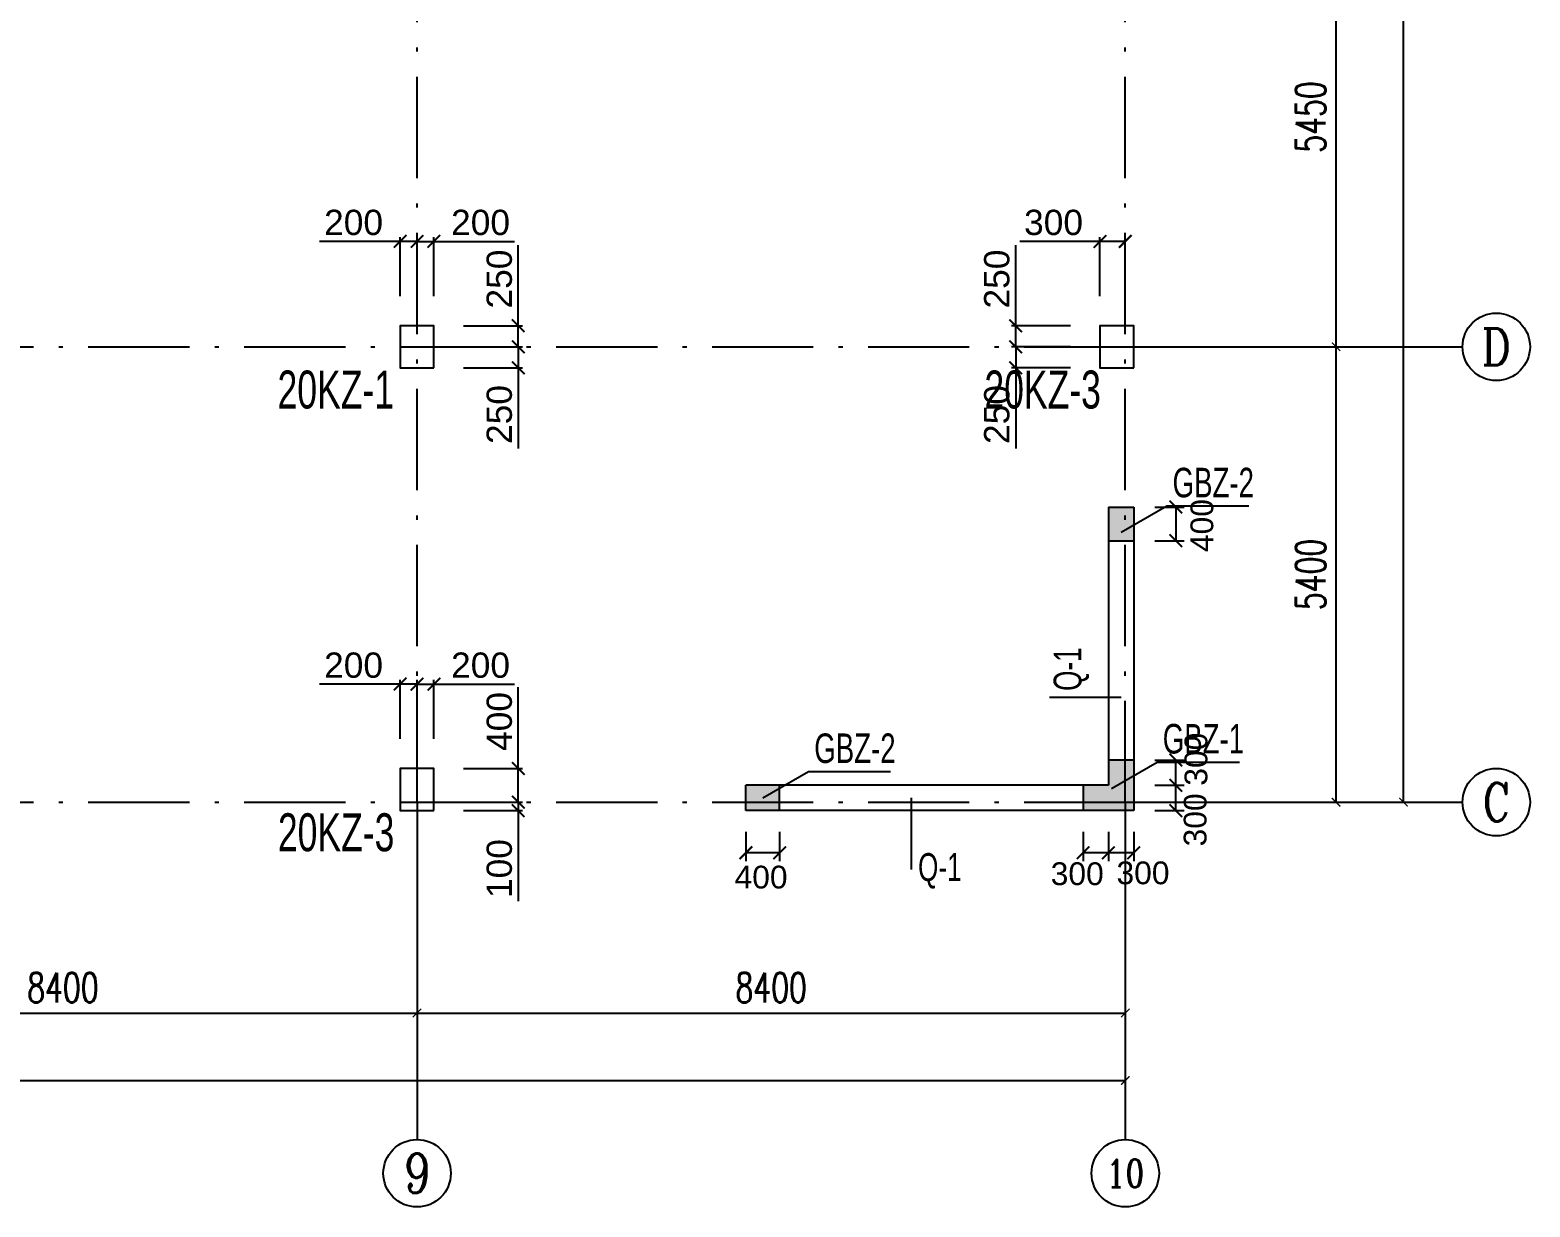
# Model space of a CAD drawing. Header units: millimetres. Extents: x -3831 to 465700, y 39900 to 106100.
# Drawn here: x 447909 to 465700, y 66800 to 80756 of the extents above; entities that cross this region are included whole.
import ezdxf
from ezdxf.enums import TextEntityAlignment as Align

# ---------------------------------------------------------------- set-up
doc = ezdxf.new("R2010")
doc.units = ezdxf.units.MM
doc.linetypes.add('线型2', pattern=[1850, 1200, -300, 50, -300])
for name, color, linetype in [('AXIS', 3, 'Continuous'), ('AXIS_TEXT', 7, 'Continuous'), ('BZ-name', 160, 'Continuous'), ('column_dim', 90, 'Continuous'), ('DOTE', 10, '线型2'), ('WALL-Beam', 80, 'Continuous'), ('wall_dim', 60, 'Continuous'), ('WALL_INFO', 130, 'Continuous')]:
    doc.layers.add(name, color=color, linetype=linetype)
for name, color, linetype, lineweight in [('S_Cl', 2, 'Continuous', 25), ('S_ColumFocus', 2, 'Continuous', 9), ('S_ConcWall', 3, 'Continuous', 25)]:
    doc.layers.add(name, color=color, linetype=linetype, lineweight=lineweight)
doc.styles.add('_TCH_AXIS', font='COMPLEX', dxfattribs={"bigfont": 'GBCBIG'})
doc.styles.add('_TCH_DIM_T3', font='SIMPLEX', dxfattribs={"width": 0.705882, "bigfont": 'GBCBIG'})
doc.styles.add('COMPLEX', font='COMPLEX')
doc.styles.get("Standard").update_dxf_attribs({"font": 'arial.ttf'})
doc.styles.add('xxxx', font='RIF.ttf')
doc.dimstyles.new('_TCH_ARCH&&100', dxfattribs={"dimtxt": 297.5, "dimasz": 100, "dimexe": 250, "dimexo": 300, "dimgap": 126.25, "dimtad": 1, "dimdec": 0, "dimzin": 0, "dimdsep": 46, "dimtxsty": '_TCH_DIM_T3', "dimblk": 'ARCHTICK', "dimcen": 0.09, "dimclrt": 7, "dimazin": 2, "dimtfac": 1, "dimtdec": 0, "dimtix": 1, "dimtmove": 2, "dimatfit": 3, "dimfxl": 100, "dimtolj": 1, "dimtzin": 0, "dimarcsym": 0})
doc.dimstyles.new('ISO-25', dxfattribs={"dimtxt": 2.5, "dimasz": 2.5, "dimexe": 1.25, "dimexo": 0.625, "dimtad": 1, "dimtxsty": 'Standard', "dimcen": 2.5, "dimadec": 0, "dimazin": 0, "dimtfac": 1, "dimtmove": 0, "dimatfit": 3, "dimfxl": 1, "dimarcsym": 0})

# ---------------------------------------------------------------- blocks, each defined once
blk = doc.blocks.new('_ArchTick')
at = {"color": 0, "linetype": 'ByBlock', "const_width": 0.15}
blk.add_lwpolyline([(-0.5, -0.5), (0.5, 0.5)], dxfattribs=at)
blk = doc.blocks.new('*D488')
at = {"layer": 'AXIS', "color": 0, "lineweight": -2, "transparency": 16777216}
for p, q in [((444100, 71300), (444100, 68850)), ((452500, 71300), (452500, 68850)), ((444100, 69100), (452500, 69100))]:
    blk.add_line(p, q, dxfattribs=at)
at = {"layer": 'Defpoints', "color": 0, "transparency": 16777216}
for p in [(444100, 71600), (452500, 71600), (452500, 69100)]:
    blk.add_point(p, dxfattribs=at)
at = {"layer": 'AXIS', "color": 0, "lineweight": -2, "transparency": 16777216, "xscale": 100, "yscale": 100, "zscale": 100, "rotation": 180}
blk.add_blockref('_ArchTick', (444100, 69100), dxfattribs=at)
at = {"layer": 'AXIS', "color": 0, "lineweight": -2, "transparency": 16777216, "xscale": 100, "yscale": 100, "zscale": 100}
blk.add_blockref('_ArchTick', (452500, 69100), dxfattribs=at)
at = {"layer": 'AXIS', "color": 7, "transparency": 16777216, "insert": (448300, 69401.25), "char_height": 350, "attachment_point": 5, "style": '_TCH_DIM_T3'}
blk.add_mtext('\\A1;8400', dxfattribs=at)
blk = doc.blocks.new('*D489')
at = {"layer": 'AXIS', "color": 0, "lineweight": -2, "transparency": 16777216}
for p, q in [((452500, 71300), (452500, 68850)), ((460900, 71300), (460900, 68850)), ((452500, 69100), (460900, 69100))]:
    blk.add_line(p, q, dxfattribs=at)
at = {"layer": 'Defpoints', "color": 0, "transparency": 16777216}
for p in [(452500, 71600), (460900, 71600), (460900, 69100)]:
    blk.add_point(p, dxfattribs=at)
at = {"layer": 'AXIS', "color": 0, "lineweight": -2, "transparency": 16777216, "xscale": 100, "yscale": 100, "zscale": 100, "rotation": 180}
blk.add_blockref('_ArchTick', (452500, 69100), dxfattribs=at)
at = {"layer": 'AXIS', "color": 0, "lineweight": -2, "transparency": 16777216, "xscale": 100, "yscale": 100, "zscale": 100}
blk.add_blockref('_ArchTick', (460900, 69100), dxfattribs=at)
at = {"layer": 'AXIS', "color": 7, "transparency": 16777216, "insert": (456700, 69401.25), "char_height": 350, "attachment_point": 5, "style": '_TCH_DIM_T3'}
blk.add_mtext('\\A1;8400', dxfattribs=at)
blk = doc.blocks.new('*D490')
at = {"layer": 'AXIS', "color": 0, "lineweight": -2, "transparency": 16777216}
for p, q in [((411600, 71300), (411600, 68050)), ((460900, 71300), (460900, 68050)), ((411600, 68300), (460900, 68300))]:
    blk.add_line(p, q, dxfattribs=at)
at = {"layer": 'Defpoints', "color": 0, "transparency": 16777216}
for p in [(411600, 71600), (460900, 71600), (460900, 68300)]:
    blk.add_point(p, dxfattribs=at)
at = {"layer": 'AXIS', "color": 0, "lineweight": -2, "transparency": 16777216, "xscale": 100, "yscale": 100, "zscale": 100, "rotation": 180}
blk.add_blockref('_ArchTick', (411600, 68300), dxfattribs=at)
at = {"layer": 'AXIS', "color": 0, "lineweight": -2, "transparency": 16777216, "xscale": 100, "yscale": 100, "zscale": 100}
blk.add_blockref('_ArchTick', (460900, 68300), dxfattribs=at)
at = {"layer": 'AXIS', "color": 7, "transparency": 16777216, "insert": (436250, 68601.25), "char_height": 350, "attachment_point": 5, "style": '_TCH_DIM_T3'}
blk.add_mtext('\\A1;49300', dxfattribs=at)
blk = doc.blocks.new('_AXISO')
blk.add_circle((0, 0), 0.5)
at = {"layer": 'AXIS_TEXT', "style": 'COMPLEX', "width": 1.041667}
blk.add_attdef('A', text='', height=0.56, dxfattribs=at).set_placement((-0.25, -0.28), (0.25, -0.28), align=Align.FIT)
blk = doc.blocks.new('*D486')
at = {"layer": 'AXIS', "color": 0, "lineweight": -2, "transparency": 16777216}
for p, q in [((461200, 77000), (463650, 77000)), ((463400, 71600), (463400, 77000)), ((461200, 71600), (463650, 71600))]:
    blk.add_line(p, q, dxfattribs=at)
at = {"layer": 'Defpoints', "color": 0, "transparency": 16777216}
for p in [(460900, 77000), (463400, 77000), (460900, 71600)]:
    blk.add_point(p, dxfattribs=at)
at = {"layer": 'AXIS', "color": 0, "lineweight": -2, "transparency": 16777216, "xscale": 100, "yscale": 100, "zscale": 100}
for p, rotation in [((463400, 77000), 90), ((463400, 71600), 270)]:
    blk.add_blockref('_ArchTick', p, dxfattribs=dict(at, rotation=rotation))
at = {"layer": 'AXIS', "color": 7, "transparency": 16777216, "insert": (463098.75, 74300), "char_height": 350, "attachment_point": 5, "rotation": 90, "style": '_TCH_DIM_T3'}
blk.add_mtext('\\A1;5400', dxfattribs=at)
blk = doc.blocks.new('*D495')
at = {"layer": 'AXIS', "color": 0, "lineweight": -2, "transparency": 16777216}
for p, q in [((461200, 82450), (463650, 82450)), ((463400, 77000), (463400, 82450)), ((461200, 77000), (463650, 77000))]:
    blk.add_line(p, q, dxfattribs=at)
at = {"layer": 'Defpoints', "color": 0, "transparency": 16777216}
for p in [(460900, 82450), (463400, 82450), (460900, 77000)]:
    blk.add_point(p, dxfattribs=at)
at = {"layer": 'AXIS', "color": 0, "lineweight": -2, "transparency": 16777216, "xscale": 100, "yscale": 100, "zscale": 100}
for p, rotation in [((463400, 82450), 90), ((463400, 77000), 270)]:
    blk.add_blockref('_ArchTick', p, dxfattribs=dict(at, rotation=rotation))
at = {"layer": 'AXIS', "color": 7, "transparency": 16777216, "insert": (463098.75, 79725), "char_height": 350, "attachment_point": 5, "rotation": 90, "style": '_TCH_DIM_T3'}
blk.add_mtext('\\A1;5450', dxfattribs=at)
blk = doc.blocks.new('*D499')
at = {"layer": 'AXIS', "color": 0, "lineweight": -2, "transparency": 16777216}
for p, q in [((461200, 101300), (464450, 101300)), ((464200, 71600), (464200, 101300)), ((461200, 71600), (464450, 71600))]:
    blk.add_line(p, q, dxfattribs=at)
at = {"layer": 'Defpoints', "color": 0, "transparency": 16777216}
for p in [(460900, 101300), (464200, 101300), (460900, 71600)]:
    blk.add_point(p, dxfattribs=at)
at = {"layer": 'AXIS', "color": 0, "lineweight": -2, "transparency": 16777216, "xscale": 100, "yscale": 100, "zscale": 100}
for p, rotation in [((464200, 101300), 90), ((464200, 71600), 270)]:
    blk.add_blockref('_ArchTick', p, dxfattribs=dict(at, rotation=rotation))
at = {"layer": 'AXIS', "color": 7, "transparency": 16777216, "insert": (463899, 86450), "char_height": 350, "attachment_point": 5, "rotation": 90, "style": '_TCH_DIM_T3'}
blk.add_mtext('\\A1;29700', dxfattribs=at)
blk = doc.blocks.new('*D2165')
at = {"layer": 'column_dim', "color": 0, "lineweight": -2, "transparency": 16777216}
for p, q in [((459600, 77250), (459600, 78207)), ((460250, 77250), (459550, 77250)), ((459600, 77000), (459600, 77250)), ((460250, 77000), (459550, 77000))]:
    blk.add_line(p, q, dxfattribs=at)
at = {"layer": 'Defpoints', "color": 0, "transparency": 16777216}
for p in [(460600, 77250), (459600, 77000), (460600, 77000)]:
    blk.add_point(p, dxfattribs=at)
at = {"layer": 'column_dim', "color": 0, "lineweight": -2, "transparency": 16777216, "xscale": 150, "yscale": 150, "zscale": 150}
for p, rotation in [((459600, 77250), 90), ((459600, 77000), 270)]:
    blk.add_blockref('_ArchTick', p, dxfattribs=dict(at, rotation=rotation))
at = {"layer": 'column_dim', "color": 7, "transparency": 16777216, "insert": (459377, 77803), "char_height": 300, "attachment_point": 5, "rotation": 90}
blk.add_mtext('250', dxfattribs=at)
blk = doc.blocks.new('*D2166')
at = {"layer": 'column_dim', "color": 0, "lineweight": -2, "transparency": 16777216}
for p, q in [((460250, 77000), (459550, 77000)), ((459600, 77000), (459600, 76750)), ((460250, 76750), (459550, 76750)), ((459600, 76750), (459600, 75793))]:
    blk.add_line(p, q, dxfattribs=at)
at = {"layer": 'Defpoints', "color": 0, "transparency": 16777216}
for p in [(459600, 77000), (460600, 77000), (460600, 76750)]:
    blk.add_point(p, dxfattribs=at)
at = {"layer": 'column_dim', "color": 0, "lineweight": -2, "transparency": 16777216, "xscale": 150, "yscale": 150, "zscale": 150}
for p, rotation in [((459600, 77000), 90), ((459600, 76750), 270)]:
    blk.add_blockref('_ArchTick', p, dxfattribs=dict(at, rotation=rotation))
at = {"layer": 'column_dim', "color": 7, "transparency": 16777216, "insert": (459377, 76197), "char_height": 300, "attachment_point": 5, "rotation": 90}
blk.add_mtext('250', dxfattribs=at)
blk = doc.blocks.new('*D2167')
at = {"layer": 'column_dim', "color": 0, "lineweight": -2, "transparency": 16777216}
for p, q in [((460600, 77600), (460600, 78300)), ((460900, 77600), (460900, 78300)), ((460600, 78250), (459648, 78250)), ((460900, 78250), (460600, 78250))]:
    blk.add_line(p, q, dxfattribs=at)
at = {"layer": 'Defpoints', "color": 0, "transparency": 16777216}
for p in [(460900, 78250), (460600, 77250), (460900, 77250)]:
    blk.add_point(p, dxfattribs=at)
at = {"layer": 'column_dim', "color": 0, "lineweight": -2, "transparency": 16777216, "xscale": 150, "yscale": 150, "zscale": 150, "rotation": 180}
blk.add_blockref('_ArchTick', (460600, 78250), dxfattribs=at)
at = {"layer": 'column_dim', "color": 0, "lineweight": -2, "transparency": 16777216, "xscale": 150, "yscale": 150, "zscale": 150}
blk.add_blockref('_ArchTick', (460900, 78250), dxfattribs=at)
at = {"layer": 'column_dim', "color": 7, "transparency": 16777216, "insert": (460049, 78473), "char_height": 300, "attachment_point": 5}
blk.add_mtext('300', dxfattribs=at)
blk = doc.blocks.new('*D2184')
at = {"layer": 'column_dim', "color": 0, "lineweight": -2, "transparency": 16777216}
for p, q in [((453050, 77000), (453750, 77000)), ((453700, 77000), (453700, 76750)), ((453050, 76750), (453750, 76750)), ((453700, 76750), (453700, 75793))]:
    blk.add_line(p, q, dxfattribs=at)
at = {"layer": 'Defpoints', "color": 0, "transparency": 16777216}
for p in [(452700, 77000), (453700, 77000), (452700, 76750)]:
    blk.add_point(p, dxfattribs=at)
at = {"layer": 'column_dim', "color": 0, "lineweight": -2, "transparency": 16777216, "xscale": 150, "yscale": 150, "zscale": 150}
for p, rotation in [((453700, 77000), 90), ((453700, 76750), 270)]:
    blk.add_blockref('_ArchTick', p, dxfattribs=dict(at, rotation=rotation))
at = {"layer": 'column_dim', "color": 7, "transparency": 16777216, "insert": (453477, 76197), "char_height": 300, "attachment_point": 5, "rotation": 90}
blk.add_mtext('250', dxfattribs=at)
blk = doc.blocks.new('*D2185')
at = {"layer": 'column_dim', "color": 0, "lineweight": -2, "transparency": 16777216}
for p, q in [((453700, 77250), (453700, 78207)), ((453050, 77250), (453750, 77250)), ((453700, 77000), (453700, 77250)), ((453050, 77000), (453750, 77000))]:
    blk.add_line(p, q, dxfattribs=at)
at = {"layer": 'Defpoints', "color": 0, "transparency": 16777216}
for p in [(452700, 77250), (452700, 77000), (453700, 77000)]:
    blk.add_point(p, dxfattribs=at)
at = {"layer": 'column_dim', "color": 0, "lineweight": -2, "transparency": 16777216, "xscale": 150, "yscale": 150, "zscale": 150}
for p, rotation in [((453700, 77250), 90), ((453700, 77000), 270)]:
    blk.add_blockref('_ArchTick', p, dxfattribs=dict(at, rotation=rotation))
at = {"layer": 'column_dim', "color": 7, "transparency": 16777216, "insert": (453477, 77803), "char_height": 300, "attachment_point": 5, "rotation": 90}
blk.add_mtext('250', dxfattribs=at)
blk = doc.blocks.new('*D2186')
at = {"layer": 'column_dim', "color": 0, "lineweight": -2, "transparency": 16777216}
for p, q in [((452500, 77600), (452500, 78300)), ((452700, 77600), (452700, 78300)), ((452500, 78250), (452700, 78250)), ((452700, 78250), (453657, 78250))]:
    blk.add_line(p, q, dxfattribs=at)
at = {"layer": 'Defpoints', "color": 0, "transparency": 16777216}
for p in [(452500, 78250), (452500, 77250), (452700, 77250)]:
    blk.add_point(p, dxfattribs=at)
at = {"layer": 'column_dim', "color": 0, "lineweight": -2, "transparency": 16777216, "xscale": 150, "yscale": 150, "zscale": 150, "rotation": 180}
blk.add_blockref('_ArchTick', (452500, 78250), dxfattribs=at)
at = {"layer": 'column_dim', "color": 0, "lineweight": -2, "transparency": 16777216, "xscale": 150, "yscale": 150, "zscale": 150}
blk.add_blockref('_ArchTick', (452700, 78250), dxfattribs=at)
at = {"layer": 'column_dim', "color": 7, "transparency": 16777216, "insert": (453253, 78473), "char_height": 300, "attachment_point": 5}
blk.add_mtext('200', dxfattribs=at)
blk = doc.blocks.new('*D2187')
at = {"layer": 'column_dim', "color": 0, "lineweight": -2, "transparency": 16777216}
for p, q in [((452300, 77600), (452300, 78300)), ((452500, 77600), (452500, 78300)), ((452300, 78250), (451343, 78250)), ((452500, 78250), (452300, 78250))]:
    blk.add_line(p, q, dxfattribs=at)
at = {"layer": 'Defpoints', "color": 0, "transparency": 16777216}
for p in [(452500, 78250), (452300, 77250), (452500, 77250)]:
    blk.add_point(p, dxfattribs=at)
at = {"layer": 'column_dim', "color": 0, "lineweight": -2, "transparency": 16777216, "xscale": 150, "yscale": 150, "zscale": 150, "rotation": 180}
blk.add_blockref('_ArchTick', (452300, 78250), dxfattribs=at)
at = {"layer": 'column_dim', "color": 0, "lineweight": -2, "transparency": 16777216, "xscale": 150, "yscale": 150, "zscale": 150}
blk.add_blockref('_ArchTick', (452500, 78250), dxfattribs=at)
at = {"layer": 'column_dim', "color": 7, "transparency": 16777216, "insert": (451747, 78473), "char_height": 300, "attachment_point": 5}
blk.add_mtext('200', dxfattribs=at)
blk = doc.blocks.new('*D2188')
at = {"layer": 'column_dim', "color": 0, "lineweight": -2, "transparency": 16777216}
for p, q in [((453700, 71600), (453700, 71750)), ((453050, 71600), (453750, 71600)), ((453700, 71600), (453700, 71500)), ((453050, 71500), (453750, 71500)), ((453700, 71500), (453700, 70426))]:
    blk.add_line(p, q, dxfattribs=at)
at = {"layer": 'Defpoints', "color": 0, "transparency": 16777216}
for p in [(452700, 71600), (453700, 71600), (452700, 71500)]:
    blk.add_point(p, dxfattribs=at)
at = {"layer": 'column_dim', "color": 0, "lineweight": -2, "transparency": 16777216, "xscale": 150, "yscale": 150, "zscale": 150}
for p, rotation in [((453700, 71600), 270), ((453700, 71500), 90)]:
    blk.add_blockref('_ArchTick', p, dxfattribs=dict(at, rotation=rotation))
at = {"layer": 'column_dim', "color": 7, "transparency": 16777216, "insert": (453477, 70813), "char_height": 300, "attachment_point": 5, "rotation": 90}
blk.add_mtext('100', dxfattribs=at)
blk = doc.blocks.new('*D2189')
at = {"layer": 'column_dim', "color": 0, "lineweight": -2, "transparency": 16777216}
for p, q in [((453700, 72000), (453700, 72964)), ((453050, 72000), (453750, 72000)), ((453700, 71600), (453700, 72000)), ((453050, 71600), (453750, 71600))]:
    blk.add_line(p, q, dxfattribs=at)
at = {"layer": 'Defpoints', "color": 0, "transparency": 16777216}
for p in [(452700, 72000), (452700, 71600), (453700, 71600)]:
    blk.add_point(p, dxfattribs=at)
at = {"layer": 'column_dim', "color": 0, "lineweight": -2, "transparency": 16777216, "xscale": 150, "yscale": 150, "zscale": 150}
for p, rotation in [((453700, 72000), 90), ((453700, 71600), 270)]:
    blk.add_blockref('_ArchTick', p, dxfattribs=dict(at, rotation=rotation))
at = {"layer": 'column_dim', "color": 7, "transparency": 16777216, "insert": (453477, 72557), "char_height": 300, "attachment_point": 5, "rotation": 90}
blk.add_mtext('400', dxfattribs=at)
blk = doc.blocks.new('*D2190')
at = {"layer": 'column_dim', "color": 0, "lineweight": -2, "transparency": 16777216}
for p, q in [((452500, 72350), (452500, 73050)), ((452500, 73000), (452700, 73000)), ((452700, 72350), (452700, 73050)), ((452700, 73000), (453657, 73000))]:
    blk.add_line(p, q, dxfattribs=at)
at = {"layer": 'Defpoints', "color": 0, "transparency": 16777216}
for p in [(452500, 73000), (452500, 72000), (452700, 72000)]:
    blk.add_point(p, dxfattribs=at)
at = {"layer": 'column_dim', "color": 0, "lineweight": -2, "transparency": 16777216, "xscale": 150, "yscale": 150, "zscale": 150, "rotation": 180}
blk.add_blockref('_ArchTick', (452500, 73000), dxfattribs=at)
at = {"layer": 'column_dim', "color": 0, "lineweight": -2, "transparency": 16777216, "xscale": 150, "yscale": 150, "zscale": 150}
blk.add_blockref('_ArchTick', (452700, 73000), dxfattribs=at)
at = {"layer": 'column_dim', "color": 7, "transparency": 16777216, "insert": (453253, 73223), "char_height": 300, "attachment_point": 5}
blk.add_mtext('200', dxfattribs=at)
blk = doc.blocks.new('*D2191')
at = {"layer": 'column_dim', "color": 0, "lineweight": -2, "transparency": 16777216}
for p, q in [((452300, 73000), (451343, 73000)), ((452300, 72350), (452300, 73050)), ((452500, 73000), (452300, 73000)), ((452500, 72350), (452500, 73050))]:
    blk.add_line(p, q, dxfattribs=at)
at = {"layer": 'Defpoints', "color": 0, "transparency": 16777216}
for p in [(452500, 73000), (452300, 72000), (452500, 72000)]:
    blk.add_point(p, dxfattribs=at)
at = {"layer": 'column_dim', "color": 0, "lineweight": -2, "transparency": 16777216, "xscale": 150, "yscale": 150, "zscale": 150, "rotation": 180}
blk.add_blockref('_ArchTick', (452300, 73000), dxfattribs=at)
at = {"layer": 'column_dim', "color": 0, "lineweight": -2, "transparency": 16777216, "xscale": 150, "yscale": 150, "zscale": 150}
blk.add_blockref('_ArchTick', (452500, 73000), dxfattribs=at)
at = {"layer": 'column_dim', "color": 7, "transparency": 16777216, "insert": (451747, 73223), "char_height": 300, "attachment_point": 5}
blk.add_mtext('200', dxfattribs=at)
blk = doc.blocks.new('*D3193')
at = {"layer": 'Defpoints', "color": 0, "transparency": 16777216}
for p in [(460700, 71500), (461000, 71500), (460700, 71000)]:
    blk.add_point(p, dxfattribs=at)
at = {"layer": 'wall_dim', "color": 0, "lineweight": -2, "transparency": 16777216}
for p, q in [((460700, 71250), (460700, 70901)), ((461000, 71250), (461000, 70901)), ((461000, 71000), (460700, 71000))]:
    blk.add_line(p, q, dxfattribs=at)
at = {"layer": 'wall_dim', "color": 0, "lineweight": -2, "transparency": 16777216, "xscale": 150, "yscale": 150, "zscale": 150, "rotation": 180}
blk.add_blockref('_ArchTick', (460700, 71000), dxfattribs=at)
at = {"layer": 'wall_dim', "color": 0, "lineweight": -2, "transparency": 16777216, "xscale": 150, "yscale": 150, "zscale": 150}
blk.add_blockref('_ArchTick', (461000, 71000), dxfattribs=at)
at = {"layer": 'wall_dim', "color": 7, "transparency": 16777216, "insert": (461110, 70760), "char_height": 270, "attachment_point": 5}
blk.add_mtext('300', dxfattribs=at)
blk = doc.blocks.new('*D3194')
at = {"layer": 'Defpoints', "color": 0, "transparency": 16777216}
for p in [(460400, 71500), (460700, 71500), (460400, 71000)]:
    blk.add_point(p, dxfattribs=at)
at = {"layer": 'wall_dim', "color": 0, "lineweight": -2, "transparency": 16777216}
for p, q in [((460400, 71250), (460400, 70901)), ((460700, 71250), (460700, 70901)), ((460700, 71000), (460400, 71000))]:
    blk.add_line(p, q, dxfattribs=at)
at = {"layer": 'wall_dim', "color": 0, "lineweight": -2, "transparency": 16777216, "xscale": 150, "yscale": 150, "zscale": 150, "rotation": 180}
blk.add_blockref('_ArchTick', (460400, 71000), dxfattribs=at)
at = {"layer": 'wall_dim', "color": 0, "lineweight": -2, "transparency": 16777216, "xscale": 150, "yscale": 150, "zscale": 150}
blk.add_blockref('_ArchTick', (460700, 71000), dxfattribs=at)
at = {"layer": 'wall_dim', "color": 7, "transparency": 16777216, "insert": (460330, 70750), "char_height": 270, "attachment_point": 5}
blk.add_mtext('300', dxfattribs=at)
blk = doc.blocks.new('*D3195')
at = {"layer": 'Defpoints', "color": 0, "transparency": 16777216}
for p in [(461000, 71800), (461500, 71800), (461000, 71500)]:
    blk.add_point(p, dxfattribs=at)
at = {"layer": 'wall_dim', "color": 0, "lineweight": -2, "transparency": 16777216}
for p, q in [((461250, 71800), (461599, 71800)), ((461500, 71500), (461500, 71800)), ((461250, 71500), (461599, 71500))]:
    blk.add_line(p, q, dxfattribs=at)
at = {"layer": 'wall_dim', "color": 0, "lineweight": -2, "transparency": 16777216, "xscale": 150, "yscale": 150, "zscale": 150}
for p, rotation in [((461500, 71800), 90), ((461500, 71500), 270)]:
    blk.add_blockref('_ArchTick', p, dxfattribs=dict(at, rotation=rotation))
at = {"layer": 'wall_dim', "color": 7, "transparency": 16777216, "insert": (461730, 71390), "char_height": 270, "attachment_point": 5, "rotation": 90}
blk.add_mtext('300', dxfattribs=at)
blk = doc.blocks.new('*D3196')
at = {"layer": 'Defpoints', "color": 0, "transparency": 16777216}
for p in [(461000, 72100), (461500, 72100), (461000, 71800)]:
    blk.add_point(p, dxfattribs=at)
at = {"layer": 'wall_dim', "color": 0, "lineweight": -2, "transparency": 16777216}
for p, q in [((461250, 72100), (461599, 72100)), ((461500, 71800), (461500, 72100)), ((461250, 71800), (461599, 71800))]:
    blk.add_line(p, q, dxfattribs=at)
at = {"layer": 'wall_dim', "color": 0, "lineweight": -2, "transparency": 16777216, "xscale": 150, "yscale": 150, "zscale": 150}
for p, rotation in [((461500, 72100), 90), ((461500, 71800), 270)]:
    blk.add_blockref('_ArchTick', p, dxfattribs=dict(at, rotation=rotation))
at = {"layer": 'wall_dim', "color": 7, "transparency": 16777216, "insert": (461740, 72110), "char_height": 270, "attachment_point": 5, "rotation": 90}
blk.add_mtext('300', dxfattribs=at)
blk = doc.blocks.new('*D3197')
at = {"layer": 'Defpoints', "color": 0, "transparency": 16777216}
for p in [(461000, 75100), (461000, 74700), (461500, 74700)]:
    blk.add_point(p, dxfattribs=at)
at = {"layer": 'wall_dim', "color": 0, "lineweight": -2, "transparency": 16777216}
for p, q in [((461250, 75100), (461599, 75100)), ((461500, 75100), (461500, 74700)), ((461250, 74700), (461599, 74700))]:
    blk.add_line(p, q, dxfattribs=at)
at = {"layer": 'wall_dim', "color": 0, "lineweight": -2, "transparency": 16777216, "xscale": 150, "yscale": 150, "zscale": 150}
for p, rotation in [((461500, 75100), 90), ((461500, 74700), 270)]:
    blk.add_blockref('_ArchTick', p, dxfattribs=dict(at, rotation=rotation))
at = {"layer": 'wall_dim', "color": 7, "transparency": 16777216, "insert": (461810, 74880), "char_height": 270, "attachment_point": 5, "rotation": 90}
blk.add_mtext('400', dxfattribs=at)
blk = doc.blocks.new('*D3198')
at = {"layer": 'Defpoints', "color": 0, "transparency": 16777216}
for p in [(456400, 71500), (456800, 71500), (456400, 71000)]:
    blk.add_point(p, dxfattribs=at)
at = {"layer": 'wall_dim', "color": 0, "lineweight": -2, "transparency": 16777216}
for p, q in [((456400, 71250), (456400, 70901)), ((456800, 71250), (456800, 70901)), ((456800, 71000), (456400, 71000))]:
    blk.add_line(p, q, dxfattribs=at)
at = {"layer": 'wall_dim', "color": 0, "lineweight": -2, "transparency": 16777216, "xscale": 150, "yscale": 150, "zscale": 150, "rotation": 180}
blk.add_blockref('_ArchTick', (456400, 71000), dxfattribs=at)
at = {"layer": 'wall_dim', "color": 0, "lineweight": -2, "transparency": 16777216, "xscale": 150, "yscale": 150, "zscale": 150}
blk.add_blockref('_ArchTick', (456800, 71000), dxfattribs=at)
at = {"layer": 'wall_dim', "color": 7, "transparency": 16777216, "insert": (456580, 70710), "char_height": 270, "attachment_point": 5}
blk.add_mtext('400', dxfattribs=at)

msp = doc.modelspace()

# ---------------------------------------------------------------- hatches: boundary and pattern name
at = {"layer": 'WALL-Beam', "true_color": 0x636466}
h = msp.add_hatch(color=251, dxfattribs=at)
h.dxf.hatch_style = 1
h.paths.add_polyline_path([(460700, 74700), (461000, 74700), (461000, 75100), (460700, 75100)])
h = msp.add_hatch(color=251, dxfattribs=at)
h.dxf.hatch_style = 1
h.paths.add_polyline_path([(461000, 72100), (460700, 72100), (460700, 71800), (460400, 71800), (460400, 71500), (461000, 71500)])
h = msp.add_hatch(color=251, dxfattribs=at)
h.dxf.hatch_style = 1
h.paths.add_polyline_path([(456800, 71500), (456800, 71800), (456400, 71800), (456400, 71500)])

# ---------------------------------------------------------------- linework, layer by layer
at = {"layer": 'AXIS'}
for p, q in [((460900, 77000), (464900, 77000)), ((452500, 71600), (452500, 67600)), ((460900, 71600), (460900, 67600)), ((460900, 71600), (464900, 71600))]:
    msp.add_line(p, q, dxfattribs=at)
at = {"layer": 'BZ-name'}
for points in [[(460850, 74800), (461391.26562, 75112.5), (462366.26562, 75112.5)], [(460737.5, 71762.5), (461278.76562, 72075), (462253.76562, 72075)], [(456600, 71650), (457141.26562, 71962.5), (458116.26562, 71962.5)]]:
    msp.add_lwpolyline(points, dxfattribs=at)
at = {"layer": 'DOTE'}
for p, q in [((452500, 71600), (452500, 101300)), ((460900, 71600), (460900, 101300)), ((411600, 77000), (460900, 77000)), ((411600, 71600), (460900, 71600))]:
    msp.add_line(p, q, dxfattribs=at)
at = {"layer": 'S_Cl'}
for points in [[(452700, 76750), (452700, 77250), (452300, 77250), (452300, 76750)], [(461000, 76750), (461000, 77250), (460600, 77250), (460600, 76750)], [(452700, 71500), (452700, 72000), (452300, 72000), (452300, 71500)]]:
    msp.add_lwpolyline(points, close=True, dxfattribs=at)
at = {"layer": 'S_ConcWall'}
for p, q in [((460700, 75100), (460700, 71800)), ((460700, 75100), (461000, 75100)), ((461000, 75100), (461000, 71500)), ((460700, 74700), (461000, 74700)), ((461000, 72100), (460700, 72100)), ((460700, 71800), (456400, 71800)), ((456400, 71500), (456400, 71800)), ((456800, 71500), (456800, 71800)), ((460400, 71800), (460400, 71500)), ((461000, 71500), (456400, 71500))]:
    msp.add_line(p, q, dxfattribs=at)
at = {"layer": 'WALL_INFO'}
for p, q in [((460850, 72840), (460000, 72840)), ((458360, 71650), (458360, 70800))]:
    msp.add_line(p, q, dxfattribs=at)

# ---------------------------------------------------------------- block references
at = {"layer": 'AXIS'}
ref = msp.add_blockref('_AXISO', (465300, 77000), dxfattribs=dict(at, xscale=800, yscale=800, zscale=800))
ref.add_attrib('A', 'D', dxfattribs={"layer": 'AXIS_TEXT', "height": 435.25713, "style": '_TCH_AXIS'}).set_placement((465123.8245, 76782.37144), (465476.1755, 76782.37144), align=Align.FIT)
ref = msp.add_blockref('_AXISO', (465300, 71600), dxfattribs=dict(at, xscale=800, yscale=800, zscale=800))
ref.add_attrib('A', 'C', dxfattribs={"layer": 'AXIS_TEXT', "height": 455.69074, "style": '_TCH_AXIS'}).set_placement((465137.25331, 71372.15463), (465462.74669, 71372.15463), align=Align.FIT)
ref = msp.add_blockref('_AXISO', (452500, 67200), dxfattribs=dict(at, xscale=800, yscale=800, zscale=800))
ref.add_attrib('A', '9', dxfattribs={"layer": 'AXIS_TEXT', "height": 465.94816, "style": '_TCH_AXIS'}).set_placement((452344.68395, 66967.02592), (452655.31605, 66967.02592), align=Align.FIT)
ref = msp.add_blockref('_AXISO', (460900, 67200), dxfattribs=dict(at, xscale=800, yscale=800, zscale=800))
ref.add_attrib('A', '10', dxfattribs={"layer": 'AXIS_TEXT', "height": 328.445495, "style": '_TCH_AXIS'}).set_placement((460673.21621, 67035.77725), (461126.78379, 67035.77725), align=Align.FIT)

# ---------------------------------------------------------------- texts
at = {"layer": 'BZ-name', "char_height": 350, "attachment_point": 5, "style": 'xxxx'}
for s, insert, width in [('{\\W0.7;GBZ-2}', (461943.32812, 75387.5), 845.875), ('{\\W0.7;GBZ-2}', (457693.32812, 72237.5), 845.875), ('{\\W0.7;GBZ-1}', (461826.64062, 72350), 854.25)]:
    msp.add_mtext(s, dxfattribs=dict(at, insert=insert, width=width))
at = {"layer": 'S_ColumFocus', "char_height": 450, "attachment_point": 5, "style": 'xxxx'}
for s, insert, width in [('{\\W0.7;20KZ-1}', (451536.00203, 76490.03878), 1013.375), ('{\\W0.7;20KZ-3}', (459919.75203, 76490.03878), 1180.875), ('{\\W0.7;20KZ-3}', (451540.18953, 71240.03878), 1021.75)]:
    msp.add_mtext(s, dxfattribs=dict(at, insert=insert, width=width))
at = {"layer": 'WALL_INFO', "insert": (460050, 72920), "char_height": 330, "width": 206.3338065, "attachment_point": 1, "rotation": 89.999998465, "style": 'xxxx'}
msp.add_mtext('\\W0.7000;Q-1', dxfattribs=at)
at = {"layer": 'WALL_INFO', "insert": (458442.51397, 70995.85196), "char_height": 330, "width": 282.972067, "attachment_point": 1, "style": 'xxxx'}
msp.add_mtext('\\W0.7000;Q-1', dxfattribs=at)

# ---------------------------------------------------------------- dimensions: what is measured, and where the dimension line sits
at = {"layer": 'AXIS'}
for p1, p2, distance, picture, middle in [((460900, 71600), (460900, 101300.30933), -3300, '*D499', (463898.75, 86450.15466)), ((460900, 77000), (460900, 82450), -2500, '*D495', (463098.75, 79725)), ((460900, 71600), (460900, 77000), -2500, '*D486', (463098.75, 74300)), ((411600, 71600), (460900, 71600), -3300, '*D490', (436250, 68601.25)), ((444100, 71600), (452500, 71600), -2500, '*D488', (448300, 69401.25)), ((452500, 71600), (460900, 71600), -2500, '*D489', (456700, 69401.25))]:
    dim = msp.add_aligned_dim(p1=p1, p2=p2, distance=distance, dimstyle='_TCH_ARCH&&100', override={"dimtxt": 350}, dxfattribs=at)
    dim.commit()
    dim.dimension.update_dxf_attribs({"geometry": picture, "text_midpoint": middle})
at = {"layer": 'column_dim'}
for p1, p2, distance, picture, middle in [((452300, 77250), (452500, 77250), 1000, '*D2187', (451746.54161, 78473.1719)), ((452700, 77250), (452500, 77250), -1000, '*D2186', (453253.45839, 78473.1719)), ((460600, 77250), (460900, 77250), 1000, '*D2167', (460049.20191, 78473.27422)), ((452700, 77250), (452700, 77000), 1000, '*D2185', (453476.8281, 77803.45839)), ((460600, 77250), (460600, 77000), -1000, '*D2165', (459376.8281, 77803.45839)), ((452700, 76750), (452700, 77000), -1000, '*D2184', (453476.8281, 76196.54161)), ((460600, 76750), (460600, 77000), 1000, '*D2166', (459376.8281, 76196.54161)), ((452300, 72000), (452500, 72000), 1000, '*D2191', (451746.54161, 73223.1719)), ((452700, 72000), (452500, 72000), -1000, '*D2190', (453253.45839, 73223.1719)), ((452700, 72000), (452700, 71600), 1000, '*D2189', (453476.8281, 72556.93724)), ((452700, 71500), (452700, 71600), -1000, '*D2188', (453476.8281, 70813.21965))]:
    dim = msp.add_aligned_dim(p1=p1, p2=p2, distance=distance, dimstyle='ISO-25', override={"dimtxt": 300, "dimasz": 150, "dimexe": 50, "dimexo": 350, "dimgap": 70, "dimjust": 1, "dimblk1": 'ArchTick', "dimblk2": 'ArchTick', "dimsah": 1, "dimclrt": 7}, dxfattribs=at)
    dim.commit()
    dim.dimension.update_dxf_attribs({"geometry": picture, "text_midpoint": middle})
at = {"layer": 'wall_dim'}
for base, p1, p2, angle, picture, middle in [((461500, 74700), (461000, 75100), (461000, 74700), 270, '*D3197', (461810, 74880)), ((461500, 72100), (461000, 71800), (461000, 72100), 270, '*D3196', (461740, 72110)), ((461500, 71800), (461000, 71500), (461000, 71800), 270, '*D3195', (461730, 71390)), ((456400, 71000), (456800, 71500), (456400, 71500), 180, '*D3198', (456580, 70710)), ((460400, 71000), (460700, 71500), (460400, 71500), 180, '*D3194', (460330, 70750)), ((460700, 71000), (461000, 71500), (460700, 71500), 180, '*D3193', (461110, 70760))]:
    dim = msp.add_linear_dim(base=base, p1=p1, p2=p2, angle=angle, dimstyle='ISO-25', override={"dimtxt": 270, "dimasz": 150, "dimexe": 99, "dimexo": 250, "dimgap": 150, "dimblk1": 'ArchTick', "dimblk2": 'ArchTick', "dimsah": 1, "dimclrt": 7, "dimtix": 1, "dimtmove": 2}, dxfattribs=at)
    dim.commit()
    dim.dimension.update_dxf_attribs({"geometry": picture, "text_midpoint": middle, "dimtype": 160})

doc.saveas('drawing.dxf')
